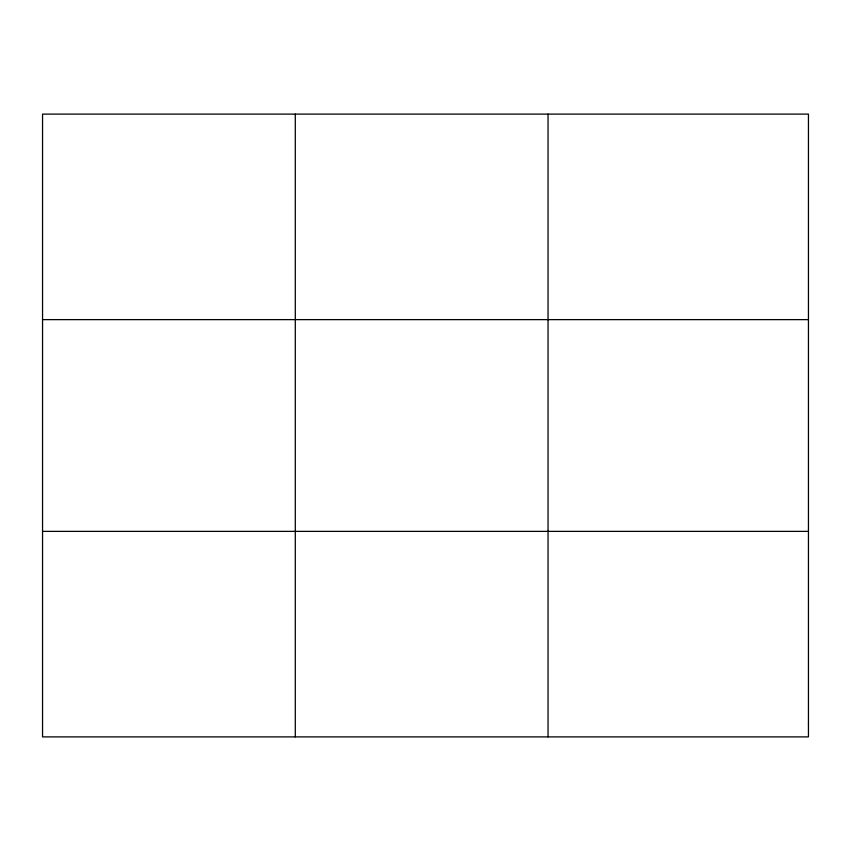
<?xml version="1.0" encoding="UTF-8"?>
<svg xmlns="http://www.w3.org/2000/svg" width="851" height="851" viewBox="0 0 851 851"><rect width="100%" height="100%" fill="white"/><g stroke="black" fill="none" stroke-linecap="round" stroke-linejoin="round"><path stroke-width="1.28" d="M548.044 736.892L548.044 114.108M42.55 319.625L808.45 319.625M42.55 531.375L808.45 531.375M295.297 114.108L295.297 736.892M808.45 724.797L808.45 736.892L42.55 736.892L42.55 114.108L808.45 114.108L808.45 724.797"/></g></svg>
